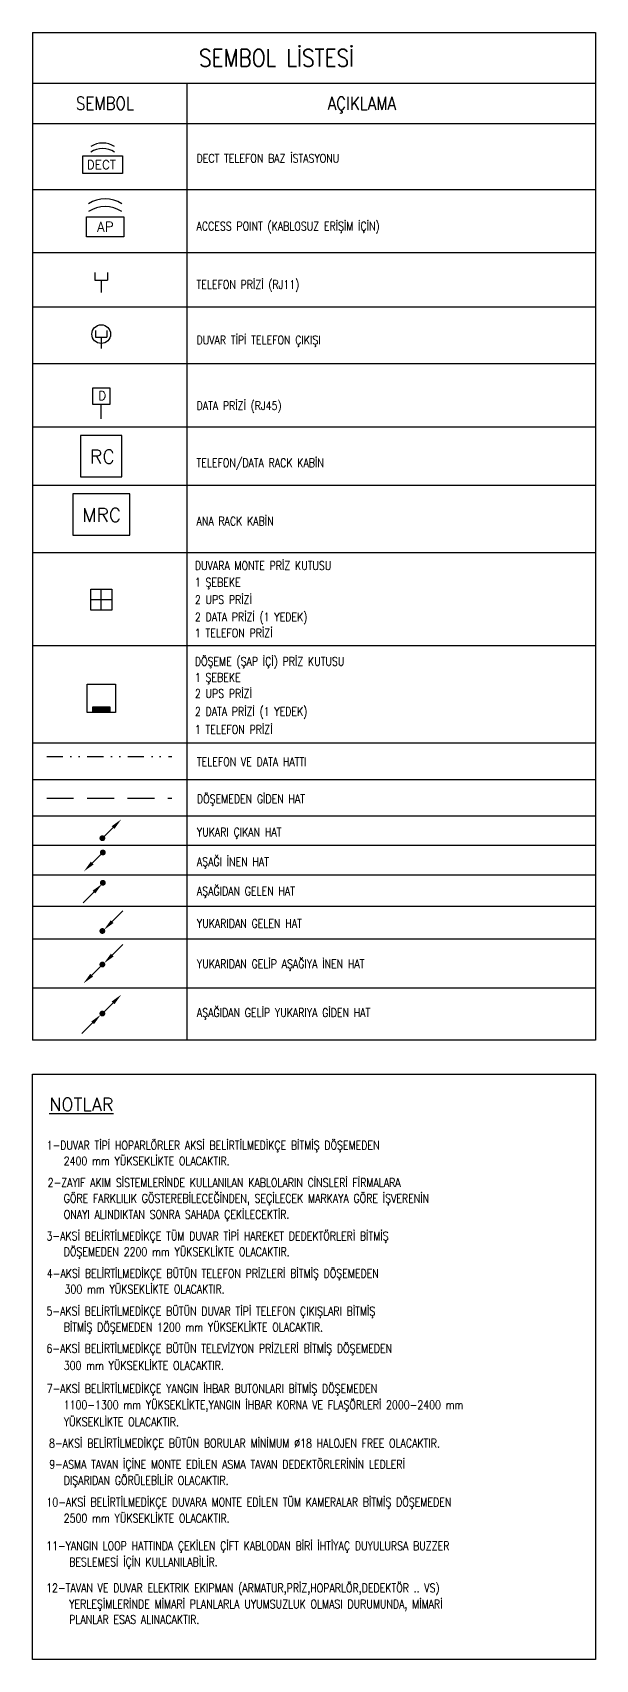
# Model space of a CAD drawing. Extents: x -9059 to 11889, y -1514 to 6575.
# Drawn here: x -998 to -345, y 4685 to 6575 of the extents above; entities that cross this region are included whole.
import ezdxf
from ezdxf.enums import TextEntityAlignment as Align

# ---------------------------------------------------------------- set-up
doc = ezdxf.new("R2010")
doc.units = 0
doc.header["$LTSCALE"] = 25
doc.header["$MEASUREMENT"] = 0
doc.linetypes.add('DIVIDE2', pattern=[0.625, 0.25, -0.125, 0, -0.125, 0, -0.125])
doc.linetypes.add('HIDDEN', pattern=[0.375, 0.25, -0.125])
for name, color, linetype, lineweight in [('E-ACCESS POINT (KABLOSUZ ERİŞİM İÇİN)', 7, 'Continuous', 30), ('E-ANA RACK KABİN', 7, 'Continuous', 30), ('E-AŞAĞI İNEN HAT', 7, 'Continuous', 30), ('E-AŞAĞIDAN GELEN HAT', 7, 'Continuous', 30), ('E-AŞAĞIDAN GELİP YUKARIYA GİDEN HAT', 7, 'Continuous', 30), ('E-DATA PRİZİ (RJ45)', 7, 'Continuous', 30), ('E-DECT TELEFON BAZ İSTASYONU', 7, 'Continuous', 30), ('E-DUVAR TİPİ TELEFON ÇIKIŞI', 7, 'Continuous', 30), ('E-DUVARA MONTE PRİZ KUTUSU', 7, 'Continuous', 30), ('E-DÖŞEME (ŞAP İÇİ) PRİZ KUTUSU', 7, 'Continuous', 30), ('E-KABLO', 7, 'Continuous', 30), ('E-TELEFON  DATA RACK KABİN', 7, 'Continuous', 30), ('E-TELEFON PRİZİ (RJ11)', 7, 'Continuous', 30), ('E-YAZI', 7, 'Continuous', 30), ('E-YUKARI ÇIKAN HAT', 7, 'Continuous', 30), ('E-YUKARIDAN GELEN HAT', 7, 'Continuous', 30), ('E-YUKARIDAN GELİP AŞAĞIYA İNEN HAT', 7, 'Continuous', 30)]:
    doc.layers.add(name, color=color, linetype=linetype, lineweight=lineweight)
doc.styles.add('E-YAZI', font='txttw.shx')

# ---------------------------------------------------------------- blocks, each defined once
blk = doc.blocks.new('*U474')
at = {"layer": 'E-DECT TELEFON BAZ İSTASYONU', "color": 4}
blk.add_lwpolyline([(-2.86, 0), (-2.86, 2.59), (2.86, 2.59), (2.86, 0)], close=True, dxfattribs=at)
at = {"layer": 'E-DECT TELEFON BAZ İSTASYONU', "color": 3}
for centre in [(0, 1.24), (0, 0.44)]:
    blk.add_arc(centre, 3.19, 57.1828, 122.8172, dxfattribs=at)
at = {"layer": 'E-DECT TELEFON BAZ İSTASYONU', "color": 3, "style": 'E-YAZI'}
blk.add_text('DECT', height=1.28, dxfattribs=at).set_placement((-2.3, 0.66))
blk = doc.blocks.new('*U475')
at = {"layer": 'E-ACCESS POINT (KABLOSUZ ERİŞİM İÇİN)', "color": 4}
blk.add_lwpolyline([(-2.39, 3.24), (2.39, 3.24), (2.39, 0.65), (-2.39, 0.65)], close=True, dxfattribs=at)
at = {"layer": 'E-ACCESS POINT (KABLOSUZ ERİŞİM İÇİN)', "color": 3}
for centre in [(0, 1.56), (0, 0.55)]:
    blk.add_arc(centre, 3.99, 57.1828, 122.8172, dxfattribs=at)
at = {"layer": 'E-ACCESS POINT (KABLOSUZ ERİŞİM İÇİN)', "color": 3, "style": 'E-YAZI'}
blk.add_text('AP', height=1.28, dxfattribs=at).set_placement((-1.05, 1.31))
blk = doc.blocks.new('100_TELEFON PRİZİ (RJ11)')
at = {"layer": 'E-TELEFON PRİZİ (RJ11)', "color": 4}
for p, q in [((-1.23, 3.87), (-1.23, 2.4)), ((1.23, 3.87), (1.23, 2.4)), ((-1.23, 2.4), (1.23, 2.4)), ((0, 2.4), (0, 0))]:
    blk.add_line(p, q, dxfattribs=at)
blk = doc.blocks.new('100_DUVAR TİPİ TELEFON ÇIKIŞI1')
at = {"layer": 'E-DUVAR TİPİ TELEFON ÇIKIŞI', "color": 4}
for p, q in [((-1.23, 3.87), (-1.23, 2.4)), ((1.23, 3.87), (1.23, 2.4)), ((-1.23, 2.4), (1.23, 2.4)), ((0, 2.4), (0, 0))]:
    blk.add_line(p, q, dxfattribs=at)
at = {"layer": 'E-DUVAR TİPİ TELEFON ÇIKIŞI', "color": 3}
blk.add_circle((0, 3.07), 2.01, dxfattribs=at)
blk = doc.blocks.new('100_TELEFON DATA RACK KABİN')
at = {"layer": 'E-TELEFON  DATA RACK KABİN', "color": 4}
blk.add_lwpolyline([(2.4, 0), (2.4, 4.8), (-2.4, 4.8), (-2.4, 0)], close=True, dxfattribs=at)
at = {"layer": 'E-TELEFON  DATA RACK KABİN', "color": 3, "style": 'E-YAZI'}
blk.add_text('RC', height=1.6, dxfattribs=at).set_placement((-1.31, 1.54))
blk = doc.blocks.new('10_ANA RACK KABİN')
at = {"layer": 'E-ANA RACK KABİN', "color": 4}
blk.add_lwpolyline([(3.31, 0), (3.31, 4.8), (-3.31, 4.8), (-3.31, 0)], close=True, dxfattribs=at)
at = {"layer": 'E-ANA RACK KABİN', "color": 3, "style": 'E-YAZI'}
blk.add_text('MRC', height=1.6, dxfattribs=at).set_placement((-2.22, 1.54))
blk = doc.blocks.new('*U472')
at = {"layer": 'E-DATA PRİZİ (RJ45)', "color": 4}
blk.add_line((0, 0), (0, 2.1), dxfattribs=at)
blk.add_lwpolyline([(-1.23, 4.48), (1.23, 4.48), (1.23, 2.1), (-1.23, 2.1)], close=True, dxfattribs=at)
at = {"layer": 'E-DATA PRİZİ (RJ45)', "color": 3, "style": 'E-YAZI'}
blk.add_text('D', height=1.28, dxfattribs=at).set_placement((-0.44, 2.73))
blk = doc.blocks.new('10_DÖŞEME (ŞAP İÇİ) PRİZ KUTUSU')
at = {"layer": 'E-DÖŞEME (ŞAP İÇİ) PRİZ KUTUSU'}
blk.add_hatch(color=5, dxfattribs=at).paths.add_polyline_path([(0.73, 0.22), (0.73, 0.71), (-0.73, 0.71), (-0.73, 0.22)])
at = {"layer": 'E-DÖŞEME (ŞAP İÇİ) PRİZ KUTUSU', "color": 5}
for points in [[(1.22, 2.66), (1.22, 0.22), (-1.22, 0.22), (-1.22, 2.66)], [(0.73, 0.71), (0.73, 0.22), (-0.73, 0.22), (-0.73, 0.71)]]:
    blk.add_lwpolyline(points, close=True, dxfattribs=at)
blk = doc.blocks.new('10_DUVARA MONTE PRİZ KUTUSU')
at = {"layer": 'E-DUVARA MONTE PRİZ KUTUSU', "color": 4}
for p, q in [((24.5, 0), (-24.5, 0)), ((0, 24.5), (0, -24.5))]:
    blk.add_line(p, q, dxfattribs=at)
blk.add_lwpolyline([(-24.5, -24.5), (24.5, -24.5), (24.5, 24.5), (-24.5, 24.5)], close=True, dxfattribs=at)
blk = doc.blocks.new('100_YUKARI ÇIKAN HAT')
at = {"layer": 'E-YUKARI ÇIKAN HAT', "color": 3, "linetype": 'Continuous'}
blk.add_line((2.47, 2.47), (0, 0), dxfattribs=at)
at = {"layer": 'E-YUKARI ÇIKAN HAT', "color": 4, "linetype": 'Continuous', "const_width": 0.675}
blk.add_lwpolyline([(-0.34, 0, 1), (0.34, 0, 1)], format="xyb", close=True, dxfattribs=at)
at = {"layer": 'E-YUKARI ÇIKAN HAT', "color": 3, "linetype": 'Continuous'}
blk.add_solid([(2.15, 2.79), (2.79, 2.15), (4.38, 4.38)], dxfattribs=at)
blk = doc.blocks.new('100_AŞAĞI İNEN HAT')
at = {"layer": 'E-AŞAĞI İNEN HAT', "color": 3, "linetype": 'Continuous'}
blk.add_line((-2.47, -2.47), (0, 0), dxfattribs=at)
at = {"layer": 'E-AŞAĞI İNEN HAT', "color": 4, "linetype": 'Continuous', "const_width": 0.675}
blk.add_lwpolyline([(-0.34, 0, 1), (0.34, 0, 1)], format="xyb", close=True, dxfattribs=at)
at = {"layer": 'E-AŞAĞI İNEN HAT', "color": 3, "linetype": 'Continuous'}
blk.add_solid([(-2.15, -2.79), (-2.79, -2.15), (-4.38, -4.38)], dxfattribs=at)
blk = doc.blocks.new('100_AŞAĞIDAN GELEN HAT')
at = {"layer": 'E-AŞAĞIDAN GELEN HAT', "color": 3, "linetype": 'Continuous'}
blk.add_line((-2.07, -2.17), (-4.55, -4.64), dxfattribs=at)
at = {"layer": 'E-AŞAĞIDAN GELEN HAT', "color": 4, "linetype": 'Continuous', "const_width": 0.675}
blk.add_lwpolyline([(-0.34, 0, 1), (0.34, 0, 1)], format="xyb", close=True, dxfattribs=at)
at = {"layer": 'E-AŞAĞIDAN GELEN HAT', "color": 3, "linetype": 'Continuous'}
blk.add_solid([(-2.39, -1.85), (-1.76, -2.49), (-0.16, -0.26)], dxfattribs=at)
blk = doc.blocks.new('100_YUKARIDAN GELEN HAT')
at = {"layer": 'E-YUKARIDAN GELEN HAT', "color": 3, "linetype": 'Continuous'}
blk.add_line((2.28, 2.17), (4.75, 4.65), dxfattribs=at)
at = {"layer": 'E-YUKARIDAN GELEN HAT', "color": 4, "linetype": 'Continuous', "const_width": 0.675}
blk.add_lwpolyline([(-0.34, 0, 1), (0.34, 0, 1)], format="xyb", close=True, dxfattribs=at)
at = {"layer": 'E-YUKARIDAN GELEN HAT', "color": 3, "linetype": 'Continuous'}
blk.add_solid([(2.59, 1.86), (1.96, 2.49), (0.37, 0.27)], dxfattribs=at)
blk = doc.blocks.new('100_YUKARIDAN GELİP AŞAĞIYA İNEN HAT')
at = {"layer": 'E-YUKARIDAN GELİP AŞAĞIYA İNEN HAT', "color": 3, "linetype": 'Continuous'}
for p, q in [((2.28, 2.17), (4.75, 4.65)), ((-2.47, -2.47), (0, 0))]:
    blk.add_line(p, q, dxfattribs=at)
at = {"layer": 'E-YUKARIDAN GELİP AŞAĞIYA İNEN HAT', "color": 4, "linetype": 'Continuous', "const_width": 0.675}
blk.add_lwpolyline([(-0.34, 0, 1), (0.34, 0, 1)], format="xyb", close=True, dxfattribs=at)
at = {"layer": 'E-YUKARIDAN GELİP AŞAĞIYA İNEN HAT', "color": 3, "linetype": 'Continuous'}
for points in [[(2.59, 1.86), (1.96, 2.49), (0.37, 0.27)], [(-2.15, -2.79), (-2.79, -2.15), (-4.38, -4.38)]]:
    blk.add_solid(points, dxfattribs=at)
blk = doc.blocks.new('100_AŞAĞIDAN GELİP YUKARIYA GİDEN HAT')
at = {"layer": 'E-AŞAĞIDAN GELİP YUKARIYA GİDEN HAT', "color": 3, "linetype": 'Continuous'}
for p, q in [((2.47, 2.47), (0, 0)), ((-2.28, -2.17), (-4.75, -4.65))]:
    blk.add_line(p, q, dxfattribs=at)
at = {"layer": 'E-AŞAĞIDAN GELİP YUKARIYA GİDEN HAT', "color": 4, "linetype": 'Continuous', "const_width": 0.675}
blk.add_lwpolyline([(0.34, 0, 1), (-0.34, 0, 1)], format="xyb", close=True, dxfattribs=at)
at = {"layer": 'E-AŞAĞIDAN GELİP YUKARIYA GİDEN HAT', "color": 3, "linetype": 'Continuous'}
for points in [[(2.15, 2.79), (2.79, 2.15), (4.38, 4.38)], [(-2.59, -1.86), (-1.96, -2.49), (-0.37, -0.27)]]:
    blk.add_solid(points, dxfattribs=at)

msp = doc.modelspace()

# ---------------------------------------------------------------- linework, layer by layer
at = {"layer": 'E-KABLO', "color": 6, "linetype": 'DIVIDE2', "ltscale": 3}
msp.add_line((-981.72, 5734.11), (-836.4, 5734.11), dxfattribs=at)
at = {"layer": 'E-KABLO', "color": 6, "linetype": 'HIDDEN', "ltscale": 5}
msp.add_line((-981.72, 5685.58), (-836.4, 5685.58), dxfattribs=at)
at = {"layer": 'E-KABLO'}
msp.add_lwpolyline([(-998.14, 5364.82), (-344.85, 5364.82), (-344.85, 4684.87), (-998.14, 4684.87)], close=True, dxfattribs=at)
at = {"layer": 'E-YAZI', "color": 4}
for p, q in [((-998.14, 6575.15), (-998.14, 5404.57)), ((-998.14, 6575.15), (-344.85, 6575.15)), ((-344.85, 6575.15), (-344.85, 5404.57)), ((-998.14, 6516.24), (-344.85, 6516.24)), ((-998.14, 6469.36), (-344.85, 6469.36)), ((-344.85, 5404.57), (-998.14, 5404.57))]:
    msp.add_line(p, q, dxfattribs=at)
at = {"layer": 'E-YAZI', "color": 7}
for p, q in [((-819.23, 6516.24), (-819.23, 5404.57)), ((-344.85, 6392.57), (-998.14, 6392.57)), ((-998.14, 6319.55), (-344.85, 6319.55)), ((-344.85, 6256.11), (-998.14, 6256.11)), ((-344.85, 6190.1), (-998.14, 6190.1)), ((-344.85, 6116.58), (-998.14, 6116.58)), ((-344.85, 6048.78), (-998.14, 6048.78)), ((-344.85, 5970.67), (-998.14, 5970.67)), ((-344.85, 5862.76), (-998.14, 5862.76)), ((-344.85, 5749.51), (-998.14, 5749.51)), ((-998.14, 5665.09), (-344.85, 5665.09)), ((-344.85, 5630.61), (-998.14, 5630.61)), ((-344.85, 5596.12), (-998.14, 5596.12)), ((-344.85, 5559.76), (-998.14, 5559.76)), ((-344.85, 5521.86), (-998.14, 5521.86)), ((-344.85, 5464.9), (-998.14, 5464.9))]:
    msp.add_line(p, q, dxfattribs=at)
at = {"layer": 'E-YAZI', "color": 7, "linetype": 'Continuous'}
msp.add_line((-998.14, 5707.39), (-344.85, 5707.39), dxfattribs=at)

# ---------------------------------------------------------------- block references
at = {"layer": 'E-ACCESS POINT (KABLOSUZ ERİŞİM İÇİN)', "xscale": 9, "yscale": 9, "zscale": 9}
msp.add_blockref('*U475', (-913.88, 6331.98), dxfattribs=at)
at = {"layer": 'E-ANA RACK KABİN', "xscale": 10, "yscale": 10, "zscale": 10}
msp.add_blockref('10_ANA RACK KABİN', (-918.26, 5991.24), dxfattribs=at)
at = {"layer": 'E-AŞAĞI İNEN HAT', "xscale": 5, "yscale": 5, "zscale": 5}
msp.add_blockref('100_AŞAĞI İNEN HAT', (-916.61, 5622.47), dxfattribs=at)
at = {"layer": 'E-AŞAĞIDAN GELEN HAT', "xscale": 5, "yscale": 5, "zscale": 5}
msp.add_blockref('100_AŞAĞIDAN GELEN HAT', (-916.61, 5587.27), dxfattribs=at)
at = {"layer": 'E-AŞAĞIDAN GELİP YUKARIYA GİDEN HAT', "xscale": 5, "yscale": 5, "zscale": 5}
msp.add_blockref('100_AŞAĞIDAN GELİP YUKARIYA GİDEN HAT', (-917.14, 5435.36), dxfattribs=at)
at = {"layer": 'E-DATA PRİZİ (RJ45)', "xscale": 8, "yscale": 8, "zscale": 8}
msp.add_blockref('*U472', (-918.44, 6126.32), dxfattribs=at)
at = {"layer": 'E-DECT TELEFON BAZ İSTASYONU', "xscale": 8, "yscale": 8, "zscale": 8}
msp.add_blockref('*U474', (-916.74, 6411.24), dxfattribs=at)
at = {"layer": 'E-DUVAR TİPİ TELEFON ÇIKIŞI', "xscale": 5.399999999999999, "yscale": 5.399999999999999, "zscale": 5.399999999999999}
msp.add_blockref('100_DUVAR TİPİ TELEFON ÇIKIŞI1', (-918.44, 6208.17), dxfattribs=at)
at = {"layer": 'E-DUVARA MONTE PRİZ KUTUSU', "color": 3, "xscale": -0.5, "yscale": 0.5, "zscale": 0.5, "rotation": 180}
msp.add_blockref('10_DUVARA MONTE PRİZ KUTUSU', (-918.37, 5916.19), dxfattribs=at)
at = {"layer": 'E-DÖŞEME (ŞAP İÇİ) PRİZ KUTUSU', "xscale": 13.48039215686274, "yscale": 13.48039215686274, "zscale": 13.48039215686274}
msp.add_blockref('10_DÖŞEME (ŞAP İÇİ) PRİZ KUTUSU', (-918.37, 5782.2), dxfattribs=at)
at = {"layer": 'E-TELEFON  DATA RACK KABİN', "xscale": 10, "yscale": 10, "zscale": 10}
msp.add_blockref('100_TELEFON DATA RACK KABİN', (-918.44, 6059.02), dxfattribs=at)
at = {"layer": 'E-TELEFON PRİZİ (RJ11)', "xscale": 6, "yscale": 6, "zscale": 6}
msp.add_blockref('100_TELEFON PRİZİ (RJ11)', (-918.44, 6273.21), dxfattribs=at)
at = {"layer": 'E-YUKARI ÇIKAN HAT', "xscale": 5, "yscale": 5, "zscale": 5}
msp.add_blockref('100_YUKARI ÇIKAN HAT', (-917.14, 5639.04), dxfattribs=at)
at = {"layer": 'E-YUKARIDAN GELEN HAT', "xscale": 5, "yscale": 5, "zscale": 5}
msp.add_blockref('100_YUKARIDAN GELEN HAT', (-917.14, 5531.27), dxfattribs=at)
at = {"layer": 'E-YUKARIDAN GELİP AŞAĞIYA İNEN HAT', "xscale": 5, "yscale": 5, "zscale": 5}
msp.add_blockref('100_YUKARIDAN GELİP AŞAĞIYA İNEN HAT', (-917.14, 5492.32), dxfattribs=at)

# ---------------------------------------------------------------- texts
at = {"layer": 'E-YAZI', "color": 4, "style": 'E-YAZI', "width": 0.85}
for s, height, p in [('SEMBOL LİSTESİ', 20, (-714.91, 6545.7)), ('SEMBOL', 15, (-914.18, 6492.86)), ('AÇIKLAMA', 15, (-615.94, 6492.86))]:
    msp.add_text(s, height=height, dxfattribs=at).set_placement(p, align=Align.MIDDLE_CENTER)
at = {"layer": 'E-YAZI', "color": 3, "style": 'E-YAZI', "width": 0.8}
for s, p in [('DECT TELEFON BAZ İSTASYONU', (-807.8, 6424.02)), ('ACCESS POINT (KABLOSUZ ERİŞİM İÇİN)', (-807.8, 6345.15)), ('TELEFON PRİZİ (RJ11)', (-807.8, 6277.38)), ('DUVAR TİPİ TELEFON ÇIKIŞI ', (-807.8, 6212.95)), ('DATA PRİZİ (RJ45)', (-807.8, 6136.62)), ('TELEFON/DATA RACK KABİN', (-807.8, 6070.23)), ('ANA RACK KABİN', (-807.8, 6002.45)), ('DUVARA MONTE PRİZ KUTUSU', (-809.77, 5950.8)), ('1 ŞEBEKE', (-809.77, 5931.4)), ('2 UPS PRİZİ', (-809.77, 5911.25)), ('2 DATA PRİZİ (1 YEDEK)', (-809.77, 5891.1)), ('1 TELEFON PRİZİ', (-809.77, 5872.46)), ('DÖŞEME (ŞAP İÇİ) PRİZ KUTUSU', (-809.77, 5839.45)), ('1 ŞEBEKE', (-809.77, 5820.81)), ('2 UPS PRİZİ', (-809.77, 5802.18)), ('2 DATA PRİZİ (1 YEDEK)', (-809.77, 5781.27)), ('1 TELEFON PRİZİ', (-809.77, 5760.36)), ('TELEFON VE DATA HATTI', (-807.4, 5722.76)), ('DÖŞEMEDEN GİDEN HAT', (-807.4, 5679.66)), ('YUKARI ÇIKAN HAT', (-807.4, 5641.2)), ('AŞAĞI İNEN HAT', (-807.4, 5606.77)), ('AŞAĞIDAN GELEN HAT', (-807.4, 5572.5)), ('YUKARIDAN GELEN HAT', (-807.4, 5534.96)), ('YUKARIDAN GELİP AŞAĞIYA İNEN HAT', (-807.4, 5488)), ('AŞAĞIDAN GELİP YUKARIYA GİDEN HAT', (-807.4, 5431.44)), ('1-DUVAR TİPİ HOPARLÖRLER AKSİ BELİRTİLMEDİKÇE BİTMİŞ DÖŞEMEDEN', (-981.8, 5277.33, 0)), ('2400 mm YÜKSEKLİKTE OLACAKTIR.', (-961.98, 5259.02, 0)), ('2-ZAYIF AKIM SİSTEMLERİNDE KULLANILAN KABLOLARIN CİNSLERİ FİRMALARA', (-980.66, 5233.89, 0)), ('GÖRE FARKLILIK GÖSTEREBİLECEĞİNDEN, SEÇİLECEK MARKAYA GÖRE İŞVERENİN', (-961.98, 5215.58, 0)), ('ONAYI ALINDIKTAN SONRA SAHADA ÇEKİLECEKTİR.', (-961.98, 5196.96, 0)), ('3-AKSİ BELİRTİLMEDİKÇE TÜM DUVAR TİPİ HAREKET DEDEKTÖRLERİ BİTMİŞ', (-981.96, 5171.83, 0)), ('DÖŞEMEDEN 2200 mm YÜKSEKLİKTE OLACAKTIR.', (-961.98, 5153.52, 0)), ('4-AKSİ BELİRTİLMEDİKÇE BÜTÜN TELEFON PRİZLERİ BİTMİŞ DÖŞEMEDEN', (-981.63, 5128.39, 0)), ('300 mm YÜKSEKLİKTE OLACAKTIR.', (-961.01, 5110.08, 0)), ('5-AKSİ BELİRTİLMEDİKÇE BÜTÜN DUVAR TİPİ TELEFON ÇIKIŞLARI BİTMİŞ', (-981.96, 5084.53, 0)), ('BİTMİŞ DÖŞEMEDEN 1200 mm YÜKSEKLİKTE OLACAKTIR.', (-961.98, 5066.01, 0)), ('6-AKSİ BELİRTİLMEDİKÇE BÜTÜN TELEVİZYON PRİZLERİ BİTMİŞ DÖŞEMEDEN', (-981.96, 5041.23, 0)), ('300 mm YÜKSEKLİKTE OLACAKTIR.', (-961.98, 5021.44, 0)), ('7-AKSİ BELİRTİLMEDİKÇE YANGIN İHBAR BUTONLARI BİTMİŞ DÖŞEMEDEN', (-981.8, 4994.59, 0)), ('1100-1300 mm YÜKSEKLİKTE,YANGIN İHBAR KORNA VE FLAŞÖRLERİ 2000-2400 mm', (-961.98, 4975.75, 0)), ('YÜKSEKLİKTE OLACAKTIR.', (-961.98, 4955.91, 0)), ('8-AKSİ BELİRTİLMEDİKÇE BÜTÜN BORULAR MİNİMUM %%C18 HALOJEN FREE OLACAKTIR.', (-979.02, 4931.13, 0)), ('9-ASMA TAVAN İÇİNE MONTE EDİLEN ASMA TAVAN DEDEKTÖRLERİNİN LEDLERİ', (-978.8, 4906.59, 0)), ('DIŞARIDAN GÖRÜLEBİLİR OLACAKTIR.', (-961.98, 4887.83, 0)), ('10-AKSİ BELİRTİLMEDİKÇE DUVARA MONTE EDİLEN TÜM KAMERALAR BİTMİŞ DÖŞEMEDEN', (-982.1, 4862.67, 0)), ('2500 mm YÜKSEKLİKTE OLACAKTIR.', (-961.98, 4843.91, 0)), ('11-YANGIN LOOP HATTINDA ÇEKİLEN ÇİFT KABLODAN BİRİ İHTİYAÇ DUYULURSA BUZZER', (-982.34, 4811.82, 0)), ('BESLEMESİ İÇİN KULLANILABİLİR.', (-955.68, 4793.06, 0)), ('12-TAVAN VE DUVAR ELEKTRIK EKIPMAN (ARMATUR,PRİZ,HOPARLÖR,DEDEKTÖR .. VS)', (-982.34, 4762.96, 0)), ('YERLEŞİMLERİNDE MİMARİ PLANLARLA UYUMSUZLUK OLMASI DURUMUNDA, MİMARİ', (-955.68, 4744.21, 0)), ('PLANLAR ESAS ALINACAKTIR.', (-955.68, 4726.31, 0))]:
    msp.add_text(s, height=10, dxfattribs=at).set_placement(p)
at = {"layer": 'E-YAZI', "color": 4, "style": 'E-YAZI'}
msp.add_text('%%uNOTLAR', height=15, dxfattribs=at).set_placement((-978.87, 5322.26, 0))

doc.saveas('drawing.dxf')
